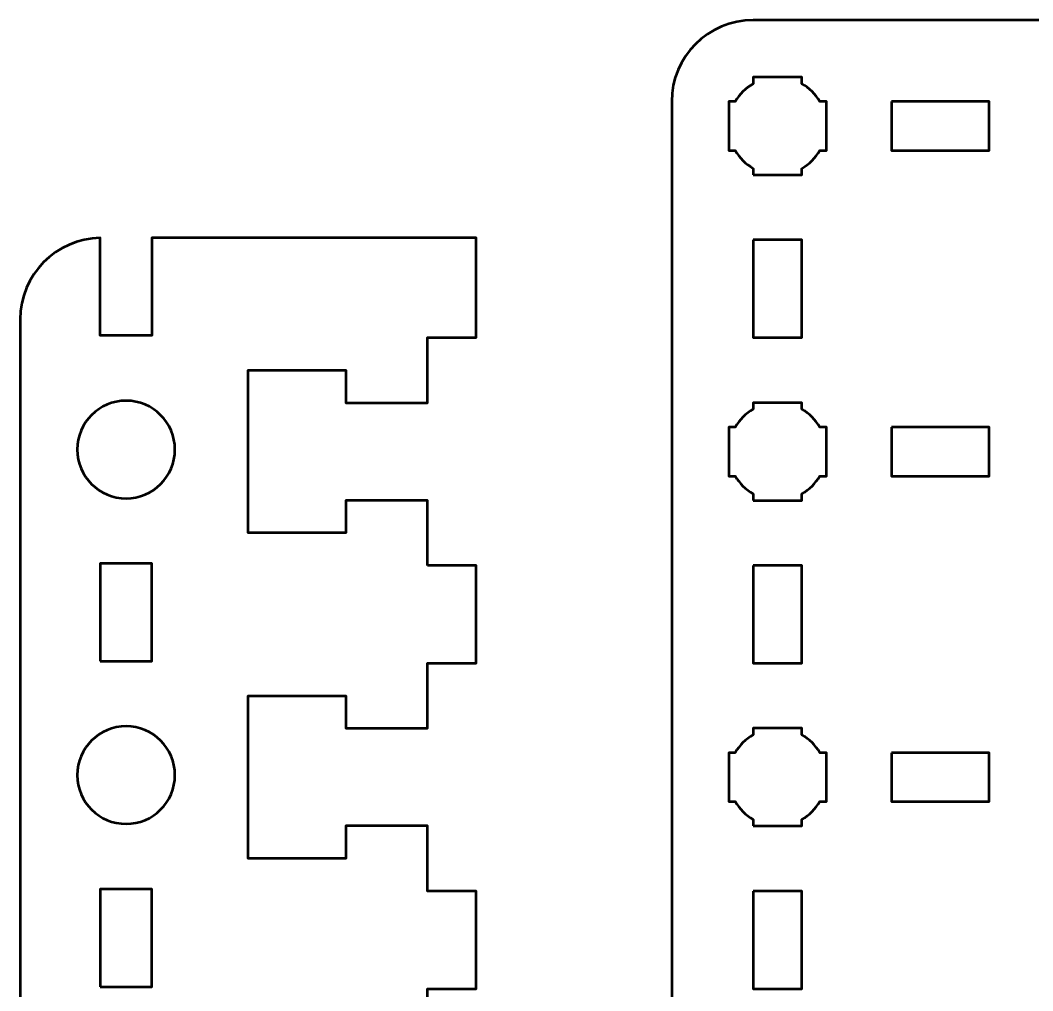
# Model space of a CAD drawing. Header units: centimetres. Extents: x -244 to 242, y -245 to 234.
# Drawn here: x -227.15 to -220.93, y -106.16 to -100.2 of the extents above; entities that cross this region are included whole.
import ezdxf

# ---------------------------------------------------------------- set-up
doc = ezdxf.new("R2010")
doc.units = ezdxf.units.CM
doc.header["$MEASUREMENT"] = 0
doc.layers.add('Layer 1', color=7, linetype='Continuous')

msp = doc.modelspace()

# ---------------------------------------------------------------- linework, layer by layer
at = {"layer": 'Layer 1', "lineweight": 53}
for points, knots in [([(-222.64995, -100.19995), (-222.64995, -100.19995), (-214.35005, -100.19995), (-214.35005, -100.19995), (-214.35005, -100.19995), (-214.07305, -100.19995), (-213.84995, -100.42305), (-213.84995, -100.70005), (-213.84995, -100.70005), (-213.84995, -100.70005), (-213.84995, -112.99995), (-213.84995, -112.99995), (-213.84995, -112.99995), (-213.84995, -113.27695), (-214.07305, -113.50005), (-214.35005, -113.50005), (-214.35005, -113.50005), (-214.35005, -113.50005), (-222.64995, -113.50005), (-222.64995, -113.50005), (-222.64995, -113.50005), (-222.92695, -113.50005), (-223.15005, -113.27695), (-223.15005, -112.99995), (-223.15005, -112.99995), (-223.15005, -112.99995), (-223.15005, -100.70005), (-223.15005, -100.70005), (-223.15005, -100.70005), (-223.15005, -100.42305), (-222.92695, -100.19995), (-222.64995, -100.19995)], [0, 0, 0, 0, 0.125, 0.125, 0.125, 0.125, 0.25, 0.25, 0.25, 0.25, 0.375, 0.375, 0.375, 0.375, 0.5, 0.5, 0.5, 0.5, 0.625, 0.625, 0.625, 0.625, 0.75, 0.75, 0.75, 0.75, 0.875, 0.875, 0.875, 0.875, 1, 1, 1, 1]), ([(-222.64995, -101.14998), (-222.64995, -101.14998), (-222.64995, -101.10987), (-222.64995, -101.10987), (-222.64995, -101.10987), (-222.69556, -101.08355), (-222.73349, -101.04552), (-222.75981, -101.00005), (-222.75981, -101.00005), (-222.75981, -101.00005), (-222.80002, -101.00005), (-222.80002, -101.00005), (-222.80002, -101.00005), (-222.80002, -101.00005), (-222.80002, -100.84998), (-222.80002, -100.84998), (-222.80002, -100.84998), (-222.80002, -100.84998), (-222.80002, -100.70005), (-222.80002, -100.70005), (-222.80002, -100.70005), (-222.80002, -100.70005), (-222.75981, -100.70005), (-222.75981, -100.70005), (-222.75981, -100.70005), (-222.73349, -100.65444), (-222.69556, -100.61651), (-222.64995, -100.59019), (-222.64995, -100.59019), (-222.64995, -100.59019), (-222.64995, -100.54998), (-222.64995, -100.54998), (-222.64995, -100.54998), (-222.64995, -100.54998), (-222.50002, -100.54998), (-222.50002, -100.54998), (-222.50002, -100.54998), (-222.50002, -100.54998), (-222.34995, -100.54998), (-222.34995, -100.54998), (-222.34995, -100.54998), (-222.34995, -100.54998), (-222.34995, -100.59019), (-222.34995, -100.59019), (-222.34995, -100.59019), (-222.30448, -100.61651), (-222.26645, -100.65444), (-222.24013, -100.70005), (-222.24013, -100.70005), (-222.24013, -100.70005), (-222.20002, -100.70005), (-222.20002, -100.70005), (-222.20002, -100.70005), (-222.20002, -100.70005), (-222.20002, -100.84998), (-222.20002, -100.84998), (-222.20002, -100.84998), (-222.20002, -100.84998), (-222.20002, -101.00005), (-222.20002, -101.00005), (-222.20002, -101.00005), (-222.20002, -101.00005), (-222.24013, -101.00005), (-222.24013, -101.00005), (-222.24013, -101.00005), (-222.26645, -101.04552), (-222.30448, -101.08355), (-222.34995, -101.10987), (-222.34995, -101.10987), (-222.34995, -101.10987), (-222.34995, -101.14998), (-222.34995, -101.14998), (-222.34995, -101.14998), (-222.34995, -101.14998), (-222.50002, -101.14998), (-222.50002, -101.14998), (-222.50002, -101.14998), (-222.50002, -101.14998), (-222.64995, -101.14998), (-222.64995, -101.14998)], [0, 0, 0, 0, 0.05, 0.05, 0.05, 0.05, 0.1, 0.1, 0.1, 0.1, 0.15, 0.15, 0.15, 0.15, 0.2, 0.2, 0.2, 0.2, 0.25, 0.25, 0.25, 0.25, 0.3, 0.3, 0.3, 0.3, 0.35, 0.35, 0.35, 0.35, 0.4, 0.4, 0.4, 0.4, 0.45, 0.45, 0.45, 0.45, 0.5, 0.5, 0.5, 0.5, 0.55, 0.55, 0.55, 0.55, 0.6, 0.6, 0.6, 0.6, 0.65, 0.65, 0.65, 0.65, 0.7, 0.7, 0.7, 0.7, 0.75, 0.75, 0.75, 0.75, 0.8, 0.8, 0.8, 0.8, 0.85, 0.85, 0.85, 0.85, 0.9, 0.9, 0.9, 0.9, 0.95, 0.95, 0.95, 0.95, 1, 1, 1, 1]), ([(-221.8, -100.70005), (-221.8, -100.70005), (-221.2, -100.70005), (-221.2, -100.70005), (-221.2, -100.70005), (-221.2, -100.70005), (-221.2, -101.00005), (-221.2, -101.00005), (-221.2, -101.00005), (-221.2, -101.00005), (-221.8, -101.00005), (-221.8, -101.00005), (-221.8, -101.00005), (-221.8, -101.00005), (-221.8, -100.70005), (-221.8, -100.70005)], [0, 0, 0, 0, 0.25, 0.25, 0.25, 0.25, 0.5, 0.5, 0.5, 0.5, 0.75, 0.75, 0.75, 0.75, 1, 1, 1, 1]), ([(-222.64995, -101.55), (-222.64995, -101.55), (-222.34995, -101.55), (-222.34995, -101.55), (-222.34995, -101.55), (-222.34995, -101.55), (-222.34995, -102.15), (-222.34995, -102.15), (-222.34995, -102.15), (-222.34995, -102.15), (-222.64995, -102.15), (-222.64995, -102.15), (-222.64995, -102.15), (-222.64995, -102.15), (-222.64995, -101.55), (-222.64995, -101.55)], [0, 0, 0, 0, 0.25, 0.25, 0.25, 0.25, 0.5, 0.5, 0.5, 0.5, 0.75, 0.75, 0.75, 0.75, 1, 1, 1, 1]), ([(-222.64995, -103.14998), (-222.64995, -103.14998), (-222.64995, -103.10987), (-222.64995, -103.10987), (-222.64995, -103.10987), (-222.69556, -103.08355), (-222.73349, -103.04552), (-222.75981, -103.00005), (-222.75981, -103.00005), (-222.75981, -103.00005), (-222.80002, -103.00005), (-222.80002, -103.00005), (-222.80002, -103.00005), (-222.80002, -103.00005), (-222.80002, -102.84998), (-222.80002, -102.84998), (-222.80002, -102.84998), (-222.80002, -102.84998), (-222.80002, -102.70005), (-222.80002, -102.70005), (-222.80002, -102.70005), (-222.80002, -102.70005), (-222.75981, -102.70005), (-222.75981, -102.70005), (-222.75981, -102.70005), (-222.73349, -102.65444), (-222.69556, -102.61651), (-222.64995, -102.59019), (-222.64995, -102.59019), (-222.64995, -102.59019), (-222.64995, -102.54998), (-222.64995, -102.54998), (-222.64995, -102.54998), (-222.64995, -102.54998), (-222.50002, -102.54998), (-222.50002, -102.54998), (-222.50002, -102.54998), (-222.50002, -102.54998), (-222.34995, -102.54998), (-222.34995, -102.54998), (-222.34995, -102.54998), (-222.34995, -102.54998), (-222.34995, -102.59019), (-222.34995, -102.59019), (-222.34995, -102.59019), (-222.30448, -102.61651), (-222.26645, -102.65444), (-222.24013, -102.70005), (-222.24013, -102.70005), (-222.24013, -102.70005), (-222.20002, -102.70005), (-222.20002, -102.70005), (-222.20002, -102.70005), (-222.20002, -102.70005), (-222.20002, -102.84998), (-222.20002, -102.84998), (-222.20002, -102.84998), (-222.20002, -102.84998), (-222.20002, -103.00005), (-222.20002, -103.00005), (-222.20002, -103.00005), (-222.20002, -103.00005), (-222.24013, -103.00005), (-222.24013, -103.00005), (-222.24013, -103.00005), (-222.26645, -103.04552), (-222.30448, -103.08355), (-222.34995, -103.10987), (-222.34995, -103.10987), (-222.34995, -103.10987), (-222.34995, -103.14998), (-222.34995, -103.14998), (-222.34995, -103.14998), (-222.34995, -103.14998), (-222.50002, -103.14998), (-222.50002, -103.14998), (-222.50002, -103.14998), (-222.50002, -103.14998), (-222.64995, -103.14998), (-222.64995, -103.14998)], [0, 0, 0, 0, 0.05, 0.05, 0.05, 0.05, 0.1, 0.1, 0.1, 0.1, 0.15, 0.15, 0.15, 0.15, 0.2, 0.2, 0.2, 0.2, 0.25, 0.25, 0.25, 0.25, 0.3, 0.3, 0.3, 0.3, 0.35, 0.35, 0.35, 0.35, 0.4, 0.4, 0.4, 0.4, 0.45, 0.45, 0.45, 0.45, 0.5, 0.5, 0.5, 0.5, 0.55, 0.55, 0.55, 0.55, 0.6, 0.6, 0.6, 0.6, 0.65, 0.65, 0.65, 0.65, 0.7, 0.7, 0.7, 0.7, 0.75, 0.75, 0.75, 0.75, 0.8, 0.8, 0.8, 0.8, 0.85, 0.85, 0.85, 0.85, 0.9, 0.9, 0.9, 0.9, 0.95, 0.95, 0.95, 0.95, 1, 1, 1, 1]), ([(-221.8, -102.70005), (-221.8, -102.70005), (-221.2, -102.70005), (-221.2, -102.70005), (-221.2, -102.70005), (-221.2, -102.70005), (-221.2, -103.00005), (-221.2, -103.00005), (-221.2, -103.00005), (-221.2, -103.00005), (-221.8, -103.00005), (-221.8, -103.00005), (-221.8, -103.00005), (-221.8, -103.00005), (-221.8, -102.70005), (-221.8, -102.70005)], [0, 0, 0, 0, 0.25, 0.25, 0.25, 0.25, 0.5, 0.5, 0.5, 0.5, 0.75, 0.75, 0.75, 0.75, 1, 1, 1, 1]), ([(-222.64995, -103.55), (-222.64995, -103.55), (-222.34995, -103.55), (-222.34995, -103.55), (-222.34995, -103.55), (-222.34995, -103.55), (-222.34995, -104.15), (-222.34995, -104.15), (-222.34995, -104.15), (-222.34995, -104.15), (-222.64995, -104.15), (-222.64995, -104.15), (-222.64995, -104.15), (-222.64995, -104.15), (-222.64995, -103.55), (-222.64995, -103.55)], [0, 0, 0, 0, 0.25, 0.25, 0.25, 0.25, 0.5, 0.5, 0.5, 0.5, 0.75, 0.75, 0.75, 0.75, 1, 1, 1, 1]), ([(-222.64995, -105.14998), (-222.64995, -105.14998), (-222.64995, -105.10987), (-222.64995, -105.10987), (-222.64995, -105.10987), (-222.69556, -105.08355), (-222.73349, -105.04552), (-222.75981, -105.00005), (-222.75981, -105.00005), (-222.75981, -105.00005), (-222.80002, -105.00005), (-222.80002, -105.00005), (-222.80002, -105.00005), (-222.80002, -105.00005), (-222.80002, -104.84998), (-222.80002, -104.84998), (-222.80002, -104.84998), (-222.80002, -104.84998), (-222.80002, -104.70005), (-222.80002, -104.70005), (-222.80002, -104.70005), (-222.80002, -104.70005), (-222.75981, -104.70005), (-222.75981, -104.70005), (-222.75981, -104.70005), (-222.73349, -104.65444), (-222.69556, -104.61651), (-222.64995, -104.59019), (-222.64995, -104.59019), (-222.64995, -104.59019), (-222.64995, -104.54998), (-222.64995, -104.54998), (-222.64995, -104.54998), (-222.64995, -104.54998), (-222.50002, -104.54998), (-222.50002, -104.54998), (-222.50002, -104.54998), (-222.50002, -104.54998), (-222.34995, -104.54998), (-222.34995, -104.54998), (-222.34995, -104.54998), (-222.34995, -104.54998), (-222.34995, -104.59019), (-222.34995, -104.59019), (-222.34995, -104.59019), (-222.30448, -104.61651), (-222.26645, -104.65444), (-222.24013, -104.70005), (-222.24013, -104.70005), (-222.24013, -104.70005), (-222.20002, -104.70005), (-222.20002, -104.70005), (-222.20002, -104.70005), (-222.20002, -104.70005), (-222.20002, -104.84998), (-222.20002, -104.84998), (-222.20002, -104.84998), (-222.20002, -104.84998), (-222.20002, -105.00005), (-222.20002, -105.00005), (-222.20002, -105.00005), (-222.20002, -105.00005), (-222.24013, -105.00005), (-222.24013, -105.00005), (-222.24013, -105.00005), (-222.26645, -105.04552), (-222.30448, -105.08355), (-222.34995, -105.10987), (-222.34995, -105.10987), (-222.34995, -105.10987), (-222.34995, -105.14998), (-222.34995, -105.14998), (-222.34995, -105.14998), (-222.34995, -105.14998), (-222.50002, -105.14998), (-222.50002, -105.14998), (-222.50002, -105.14998), (-222.50002, -105.14998), (-222.64995, -105.14998), (-222.64995, -105.14998)], [0, 0, 0, 0, 0.05, 0.05, 0.05, 0.05, 0.1, 0.1, 0.1, 0.1, 0.15, 0.15, 0.15, 0.15, 0.2, 0.2, 0.2, 0.2, 0.25, 0.25, 0.25, 0.25, 0.3, 0.3, 0.3, 0.3, 0.35, 0.35, 0.35, 0.35, 0.4, 0.4, 0.4, 0.4, 0.45, 0.45, 0.45, 0.45, 0.5, 0.5, 0.5, 0.5, 0.55, 0.55, 0.55, 0.55, 0.6, 0.6, 0.6, 0.6, 0.65, 0.65, 0.65, 0.65, 0.7, 0.7, 0.7, 0.7, 0.75, 0.75, 0.75, 0.75, 0.8, 0.8, 0.8, 0.8, 0.85, 0.85, 0.85, 0.85, 0.9, 0.9, 0.9, 0.9, 0.95, 0.95, 0.95, 0.95, 1, 1, 1, 1]), ([(-221.8, -104.70005), (-221.8, -104.70005), (-221.2, -104.70005), (-221.2, -104.70005), (-221.2, -104.70005), (-221.2, -104.70005), (-221.2, -105.00005), (-221.2, -105.00005), (-221.2, -105.00005), (-221.2, -105.00005), (-221.8, -105.00005), (-221.8, -105.00005), (-221.8, -105.00005), (-221.8, -105.00005), (-221.8, -104.70005), (-221.8, -104.70005)], [0, 0, 0, 0, 0.25, 0.25, 0.25, 0.25, 0.5, 0.5, 0.5, 0.5, 0.75, 0.75, 0.75, 0.75, 1, 1, 1, 1]), ([(-222.64995, -105.55), (-222.64995, -105.55), (-222.34995, -105.55), (-222.34995, -105.55), (-222.34995, -105.55), (-222.34995, -105.55), (-222.34995, -106.15), (-222.34995, -106.15), (-222.34995, -106.15), (-222.34995, -106.15), (-222.64995, -106.15), (-222.64995, -106.15), (-222.64995, -106.15), (-222.64995, -106.15), (-222.64995, -105.55), (-222.64995, -105.55)], [0, 0, 0, 0, 0.25, 0.25, 0.25, 0.25, 0.5, 0.5, 0.5, 0.5, 0.75, 0.75, 0.75, 0.75, 1, 1, 1, 1])]:
    msp.add_open_spline(points, degree=3, knots=knots, dxfattribs=at)
at = {"layer": 'Layer 1', "color": 250, "lineweight": 53}
for points, knots in [([(-224.64995, -103.55), (-224.64995, -103.55), (-224.34995, -103.55), (-224.34995, -103.55), (-224.34995, -103.55), (-224.34995, -103.55), (-224.34995, -104.15), (-224.34995, -104.15), (-224.34995, -104.15), (-224.34995, -104.15), (-224.64995, -104.15), (-224.64995, -104.15), (-224.64995, -104.15), (-224.64995, -104.15), (-224.64994, -104.55), (-224.64994, -104.55), (-224.64994, -104.55), (-224.64994, -104.55), (-225.14995, -104.55), (-225.14995, -104.55), (-225.14995, -104.55), (-225.14995, -104.55), (-225.14996, -104.35), (-225.14996, -104.35), (-225.14996, -104.35), (-225.14996, -104.35), (-225.74995, -104.35), (-225.74995, -104.35), (-225.74995, -104.35), (-225.74995, -104.73333), (-225.74995, -104.96667), (-225.74995, -105.35), (-225.74995, -105.35), (-225.74995, -105.35), (-225.14996, -105.35), (-225.14996, -105.35), (-225.14996, -105.35), (-225.14996, -105.35), (-225.14995, -105.15), (-225.14995, -105.15), (-225.14995, -105.15), (-225.14995, -105.15), (-224.64995, -105.15), (-224.64995, -105.15), (-224.64995, -105.15), (-224.64995, -105.15), (-224.64995, -105.55), (-224.64995, -105.55), (-224.64995, -105.55), (-224.64995, -105.55), (-224.34995, -105.55), (-224.34995, -105.55), (-224.34995, -105.55), (-224.34995, -105.55), (-224.34995, -106.15), (-224.34995, -106.15), (-224.34995, -106.15), (-224.34995, -106.15), (-224.64995, -106.15), (-224.64995, -106.15), (-224.64995, -106.15), (-224.64995, -106.15), (-224.64995, -106.55), (-224.64995, -106.55), (-224.64995, -106.55), (-224.64995, -106.55), (-225.14995, -106.55), (-225.14995, -106.55), (-225.14995, -106.55), (-225.14995, -106.55), (-225.14996, -106.35), (-225.14996, -106.35), (-225.14996, -106.35), (-225.14996, -106.35), (-225.74995, -106.35), (-225.74995, -106.35), (-225.74995, -106.35), (-225.74995, -106.73333), (-225.74995, -106.96666), (-225.74995, -107.34999), (-225.74995, -107.34999), (-225.74995, -107.34999), (-225.14996, -107.34999), (-225.14996, -107.34999), (-225.14996, -107.34999), (-225.14996, -107.34999), (-225.14995, -107.14999), (-225.14995, -107.14999), (-225.14995, -107.14999), (-225.14995, -107.14999), (-224.64994, -107.14999), (-224.64994, -107.14999), (-224.64994, -107.14999), (-224.64994, -107.14999), (-224.64995, -107.54999), (-224.64995, -107.54999), (-224.64995, -107.54999), (-224.64995, -107.54999), (-224.34995, -107.54999), (-224.34995, -107.54999), (-224.34995, -107.54999), (-224.34995, -107.54999), (-224.34995, -108.14999), (-224.34995, -108.14999), (-224.34995, -108.14999), (-224.34995, -108.14999), (-224.64995, -108.14999), (-224.64995, -108.14999), (-224.64995, -108.14999), (-224.64995, -108.14999), (-224.64995, -108.54999), (-224.64995, -108.54999), (-224.64995, -108.54999), (-224.64995, -108.54999), (-225.14995, -108.54999), (-225.14995, -108.54999), (-225.14995, -108.54999), (-225.14995, -108.54999), (-225.14996, -108.34999), (-225.14996, -108.34999), (-225.14996, -108.34999), (-225.14996, -108.34999), (-225.74995, -108.34999), (-225.74995, -108.34999), (-225.74995, -108.34999), (-225.74995, -108.73332), (-225.74995, -108.96666), (-225.74995, -109.34999), (-225.74995, -109.34999), (-225.74995, -109.34999), (-225.14996, -109.34999), (-225.14996, -109.34999), (-225.14996, -109.34999), (-225.14996, -109.34999), (-225.14995, -109.14999), (-225.14995, -109.14999), (-225.14995, -109.14999), (-225.14995, -109.14999), (-224.64994, -109.14999), (-224.64994, -109.14999), (-224.64994, -109.14999), (-224.64994, -109.14999), (-224.64995, -109.54999), (-224.64995, -109.54999), (-224.64995, -109.54999), (-224.64995, -109.54999), (-224.34995, -109.54999), (-224.34995, -109.54999), (-224.34995, -109.54999), (-224.34995, -109.54999), (-224.34995, -110.14999), (-224.34995, -110.14999), (-224.34995, -110.14999), (-224.34995, -110.14999), (-224.64995, -110.14999), (-224.64995, -110.14999), (-224.64995, -110.14999), (-224.64995, -110.14999), (-224.64995, -110.54999), (-224.64995, -110.54999), (-224.64995, -110.54999), (-224.64995, -110.54999), (-225.14995, -110.54999), (-225.14995, -110.54999), (-225.14995, -110.54999), (-225.14995, -110.54999), (-225.14996, -110.34999), (-225.14996, -110.34999), (-225.14996, -110.34999), (-225.14996, -110.34999), (-225.74995, -110.34999), (-225.74995, -110.34999), (-225.74995, -110.34999), (-225.74995, -110.73332), (-225.74995, -110.96666), (-225.74995, -111.34999), (-225.74995, -111.34999), (-225.74995, -111.34999), (-225.14996, -111.34999), (-225.14996, -111.34999), (-225.14996, -111.34999), (-225.14996, -111.34999), (-225.14995, -111.14999), (-225.14995, -111.14999), (-225.14995, -111.14999), (-225.14995, -111.14999), (-224.64994, -111.14999), (-224.64994, -111.14999), (-224.64994, -111.14999), (-224.64994, -111.14999), (-224.64995, -111.54999), (-224.64995, -111.54999), (-224.64995, -111.54999), (-224.64995, -111.54999), (-224.34995, -111.54999), (-224.34995, -111.54999), (-224.34995, -111.54999), (-224.34995, -111.54999), (-224.34995, -112.12499), (-224.34995, -112.12499), (-224.34995, -112.12499), (-224.34995, -112.12499), (-226.3412, -112.13556), (-226.3412, -112.13556), (-226.3412, -112.13556), (-226.3412, -112.13556), (-226.3412, -111.53749), (-226.3412, -111.53749), (-226.3412, -111.53749), (-226.3412, -111.53749), (-226.6587, -111.53749), (-226.6587, -111.53749), (-226.6587, -111.53749), (-226.6587, -111.53749), (-226.6587, -112.13738), (-226.6587, -112.13738), (-226.6587, -112.13738), (-226.93075, -112.13271), (-227.14995, -111.91065), (-227.14995, -111.63749), (-227.14995, -111.63749), (-227.14995, -111.63749), (-227.14995, -102.0375), (-227.14995, -102.0375), (-227.14995, -102.0375), (-227.14995, -101.76434), (-226.93075, -101.54228), (-226.6587, -101.53761), (-226.6587, -101.53761), (-226.6587, -101.53761), (-226.6587, -102.1375), (-226.6587, -102.1375), (-226.6587, -102.1375), (-226.6587, -102.1375), (-226.3412, -102.1375), (-226.3412, -102.1375), (-226.3412, -102.1375), (-226.3412, -102.1375), (-226.3412, -101.5375), (-226.3412, -101.5375), (-226.3412, -101.5375), (-226.3412, -101.5375), (-224.64994, -101.5375), (-224.64994, -101.5375), (-224.64994, -101.5375), (-224.64994, -101.5375), (-224.64995, -101.5375), (-224.64995, -101.5375), (-224.64995, -101.5375), (-224.64995, -101.5375), (-224.34995, -101.5375), (-224.34995, -101.5375), (-224.34995, -101.5375), (-224.34995, -101.5375), (-224.34995, -102.15), (-224.34995, -102.15), (-224.34995, -102.15), (-224.34995, -102.15), (-224.64995, -102.15), (-224.64995, -102.15), (-224.64995, -102.15), (-224.64995, -102.15), (-224.64994, -102.55), (-224.64994, -102.55), (-224.64994, -102.55), (-224.64994, -102.55), (-225.14995, -102.55), (-225.14995, -102.55), (-225.14995, -102.55), (-225.14995, -102.55), (-225.14996, -102.35), (-225.14996, -102.35), (-225.14996, -102.35), (-225.14996, -102.35), (-225.74995, -102.35), (-225.74995, -102.35), (-225.74995, -102.35), (-225.74995, -102.73333), (-225.74995, -102.96667), (-225.74995, -103.35), (-225.74995, -103.35), (-225.74995, -103.35), (-225.14996, -103.35), (-225.14996, -103.35), (-225.14996, -103.35), (-225.14996, -103.35), (-225.14995, -103.15), (-225.14995, -103.15), (-225.14995, -103.15), (-225.14995, -103.15), (-224.64995, -103.15), (-224.64995, -103.15), (-224.64995, -103.15), (-224.64995, -103.15), (-224.64995, -103.55), (-224.64995, -103.55)], [0, 0, 0, 0, 0.0135135, 0.0135135, 0.0135135, 0.0135135, 0.027027, 0.027027, 0.027027, 0.027027, 0.0405405, 0.0405405, 0.0405405, 0.0405405, 0.0540541, 0.0540541, 0.0540541, 0.0540541, 0.0675676, 0.0675676, 0.0675676, 0.0675676, 0.0810811, 0.0810811, 0.0810811, 0.0810811, 0.0945946, 0.0945946, 0.0945946, 0.0945946, 0.1081081, 0.1081081, 0.1081081, 0.1081081, 0.1216216, 0.1216216, 0.1216216, 0.1216216, 0.1351351, 0.1351351, 0.1351351, 0.1351351, 0.1486486, 0.1486486, 0.1486486, 0.1486486, 0.1621622, 0.1621622, 0.1621622, 0.1621622, 0.1756757, 0.1756757, 0.1756757, 0.1756757, 0.1891892, 0.1891892, 0.1891892, 0.1891892, 0.2027027, 0.2027027, 0.2027027, 0.2027027, 0.2162162, 0.2162162, 0.2162162, 0.2162162, 0.2297297, 0.2297297, 0.2297297, 0.2297297, 0.2432432, 0.2432432, 0.2432432, 0.2432432, 0.2567568, 0.2567568, 0.2567568, 0.2567568, 0.2702703, 0.2702703, 0.2702703, 0.2702703, 0.2837838, 0.2837838, 0.2837838, 0.2837838, 0.2972973, 0.2972973, 0.2972973, 0.2972973, 0.3108108, 0.3108108, 0.3108108, 0.3108108, 0.3243243, 0.3243243, 0.3243243, 0.3243243, 0.3378378, 0.3378378, 0.3378378, 0.3378378, 0.3513514, 0.3513514, 0.3513514, 0.3513514, 0.3648649, 0.3648649, 0.3648649, 0.3648649, 0.3783784, 0.3783784, 0.3783784, 0.3783784, 0.3918919, 0.3918919, 0.3918919, 0.3918919, 0.4054054, 0.4054054, 0.4054054, 0.4054054, 0.4189189, 0.4189189, 0.4189189, 0.4189189, 0.4324324, 0.4324324, 0.4324324, 0.4324324, 0.4459459, 0.4459459, 0.4459459, 0.4459459, 0.4594595, 0.4594595, 0.4594595, 0.4594595, 0.472973, 0.472973, 0.472973, 0.472973, 0.4864865, 0.4864865, 0.4864865, 0.4864865, 0.5, 0.5, 0.5, 0.5, 0.5135135, 0.5135135, 0.5135135, 0.5135135, 0.527027, 0.527027, 0.527027, 0.527027, 0.5405405, 0.5405405, 0.5405405, 0.5405405, 0.5540541, 0.5540541, 0.5540541, 0.5540541, 0.5675676, 0.5675676, 0.5675676, 0.5675676, 0.5810811, 0.5810811, 0.5810811, 0.5810811, 0.5945946, 0.5945946, 0.5945946, 0.5945946, 0.6081081, 0.6081081, 0.6081081, 0.6081081, 0.6216216, 0.6216216, 0.6216216, 0.6216216, 0.6351351, 0.6351351, 0.6351351, 0.6351351, 0.6486486, 0.6486486, 0.6486486, 0.6486486, 0.6621622, 0.6621622, 0.6621622, 0.6621622, 0.6756757, 0.6756757, 0.6756757, 0.6756757, 0.6891892, 0.6891892, 0.6891892, 0.6891892, 0.7027027, 0.7027027, 0.7027027, 0.7027027, 0.7162162, 0.7162162, 0.7162162, 0.7162162, 0.7297297, 0.7297297, 0.7297297, 0.7297297, 0.7432432, 0.7432432, 0.7432432, 0.7432432, 0.7567568, 0.7567568, 0.7567568, 0.7567568, 0.7702703, 0.7702703, 0.7702703, 0.7702703, 0.7837838, 0.7837838, 0.7837838, 0.7837838, 0.7972973, 0.7972973, 0.7972973, 0.7972973, 0.8108108, 0.8108108, 0.8108108, 0.8108108, 0.8243243, 0.8243243, 0.8243243, 0.8243243, 0.8378378, 0.8378378, 0.8378378, 0.8378378, 0.8513514, 0.8513514, 0.8513514, 0.8513514, 0.8648649, 0.8648649, 0.8648649, 0.8648649, 0.8783784, 0.8783784, 0.8783784, 0.8783784, 0.8918919, 0.8918919, 0.8918919, 0.8918919, 0.9054054, 0.9054054, 0.9054054, 0.9054054, 0.9189189, 0.9189189, 0.9189189, 0.9189189, 0.9324324, 0.9324324, 0.9324324, 0.9324324, 0.9459459, 0.9459459, 0.9459459, 0.9459459, 0.9594595, 0.9594595, 0.9594595, 0.9594595, 0.972973, 0.972973, 0.972973, 0.972973, 0.9864865, 0.9864865, 0.9864865, 0.9864865, 1, 1, 1, 1]), ([(-226.79995, -102.8375), (-226.79995, -102.67184), (-226.66561, -102.5375), (-226.49995, -102.5375), (-226.49995, -102.5375), (-226.33429, -102.5375), (-226.19995, -102.67184), (-226.19995, -102.8375), (-226.19995, -102.8375), (-226.19995, -103.00316), (-226.33429, -103.1375), (-226.49995, -103.1375), (-226.49995, -103.1375), (-226.66561, -103.1375), (-226.79995, -103.00316), (-226.79995, -102.8375)], [0, 0, 0, 0, 0.25, 0.25, 0.25, 0.25, 0.5, 0.5, 0.5, 0.5, 0.75, 0.75, 0.75, 0.75, 1, 1, 1, 1]), ([(-226.6587, -104.1375), (-226.6587, -104.1375), (-226.6587, -103.5375), (-226.6587, -103.5375), (-226.6587, -103.5375), (-226.6587, -103.5375), (-226.3412, -103.5375), (-226.3412, -103.5375), (-226.3412, -103.5375), (-226.3412, -103.5375), (-226.3412, -104.1375), (-226.3412, -104.1375), (-226.3412, -104.1375), (-226.3412, -104.1375), (-226.6587, -104.1375), (-226.6587, -104.1375)], [0, 0, 0, 0, 0.25, 0.25, 0.25, 0.25, 0.5, 0.5, 0.5, 0.5, 0.75, 0.75, 0.75, 0.75, 1, 1, 1, 1]), ([(-226.79995, -104.8375), (-226.79995, -104.67184), (-226.66561, -104.5375), (-226.49995, -104.5375), (-226.49995, -104.5375), (-226.33429, -104.5375), (-226.19995, -104.67184), (-226.19995, -104.8375), (-226.19995, -104.8375), (-226.19995, -105.00316), (-226.33429, -105.1375), (-226.49995, -105.1375), (-226.49995, -105.1375), (-226.66561, -105.1375), (-226.79995, -105.00316), (-226.79995, -104.8375)], [0, 0, 0, 0, 0.25, 0.25, 0.25, 0.25, 0.5, 0.5, 0.5, 0.5, 0.75, 0.75, 0.75, 0.75, 1, 1, 1, 1]), ([(-226.6587, -106.1375), (-226.6587, -106.1375), (-226.6587, -105.5375), (-226.6587, -105.5375), (-226.6587, -105.5375), (-226.6587, -105.5375), (-226.3412, -105.5375), (-226.3412, -105.5375), (-226.3412, -105.5375), (-226.3412, -105.5375), (-226.3412, -106.1375), (-226.3412, -106.1375), (-226.3412, -106.1375), (-226.3412, -106.1375), (-226.6587, -106.1375), (-226.6587, -106.1375)], [0, 0, 0, 0, 0.25, 0.25, 0.25, 0.25, 0.5, 0.5, 0.5, 0.5, 0.75, 0.75, 0.75, 0.75, 1, 1, 1, 1])]:
    msp.add_open_spline(points, degree=3, knots=knots, dxfattribs=at)

doc.saveas('drawing.dxf')
